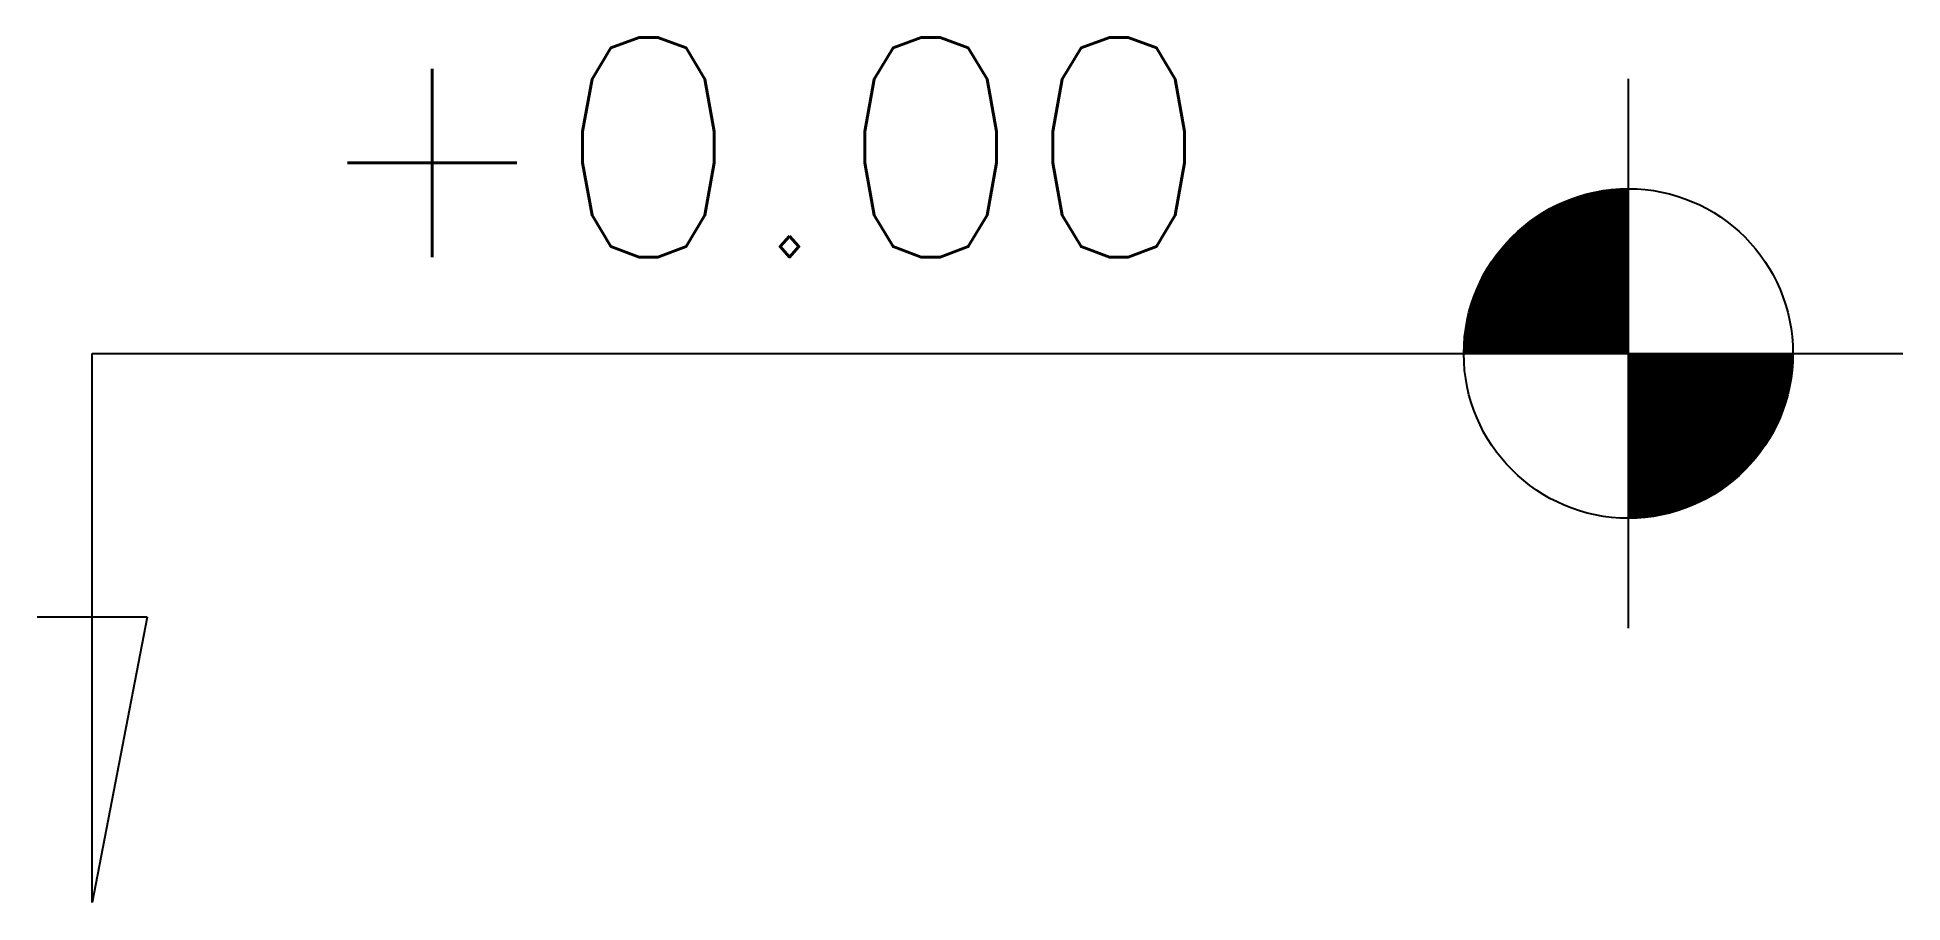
# Model space of a CAD drawing. Header units: millimetres. Extents: x 1157.68 to 1159.38, y -1461.32 to -1460.53.
import ezdxf

# ---------------------------------------------------------------- set-up
doc = ezdxf.new("R2010")
doc.units = ezdxf.units.MM
doc.layers.add('Símbolos_Gráficos', color=1, linetype='Continuous')
doc.styles.add('r80', font='romans.shx')

msp = doc.modelspace()

# ---------------------------------------------------------------- linework, layer by layer
at = {"layer": 'Símbolos_Gráficos', "color": 2}
for p, q in [((1159.1342, -1461.0689), (1159.1342, -1460.5689)), ((1157.7342, -1461.3189), (1157.7342, -1460.8189)), ((1157.7342, -1460.8189), (1159.3842, -1460.8189)), ((1157.7842, -1461.0591), (1157.6842, -1461.0591)), ((1157.7842, -1461.0591), (1157.7342, -1461.3189))]:
    msp.add_line(p, q, dxfattribs=at)
at = {"layer": 'Símbolos_Gráficos', "const_width": 0.15}
for points in [[(1159.1342, -1460.7439, 0.414214), (1159.0592, -1460.8189, 1)], [(1159.1342, -1460.8939, 0.414214), (1159.2092, -1460.8189, 1)]]:
    msp.add_lwpolyline(points, format="xyb", dxfattribs=at)
at = {"layer": 'Símbolos_Gráficos'}
msp.add_circle((1159.1342, -1460.8189), 0.15, dxfattribs=at)

# ---------------------------------------------------------------- texts
at = {"layer": 'Símbolos_Gráficos', "color": 2, "style": 'r80'}
msp.add_text('+0.00', height=0.2, dxfattribs=at).set_placement((1157.9326, -1460.7311))

doc.saveas('drawing.dxf')
